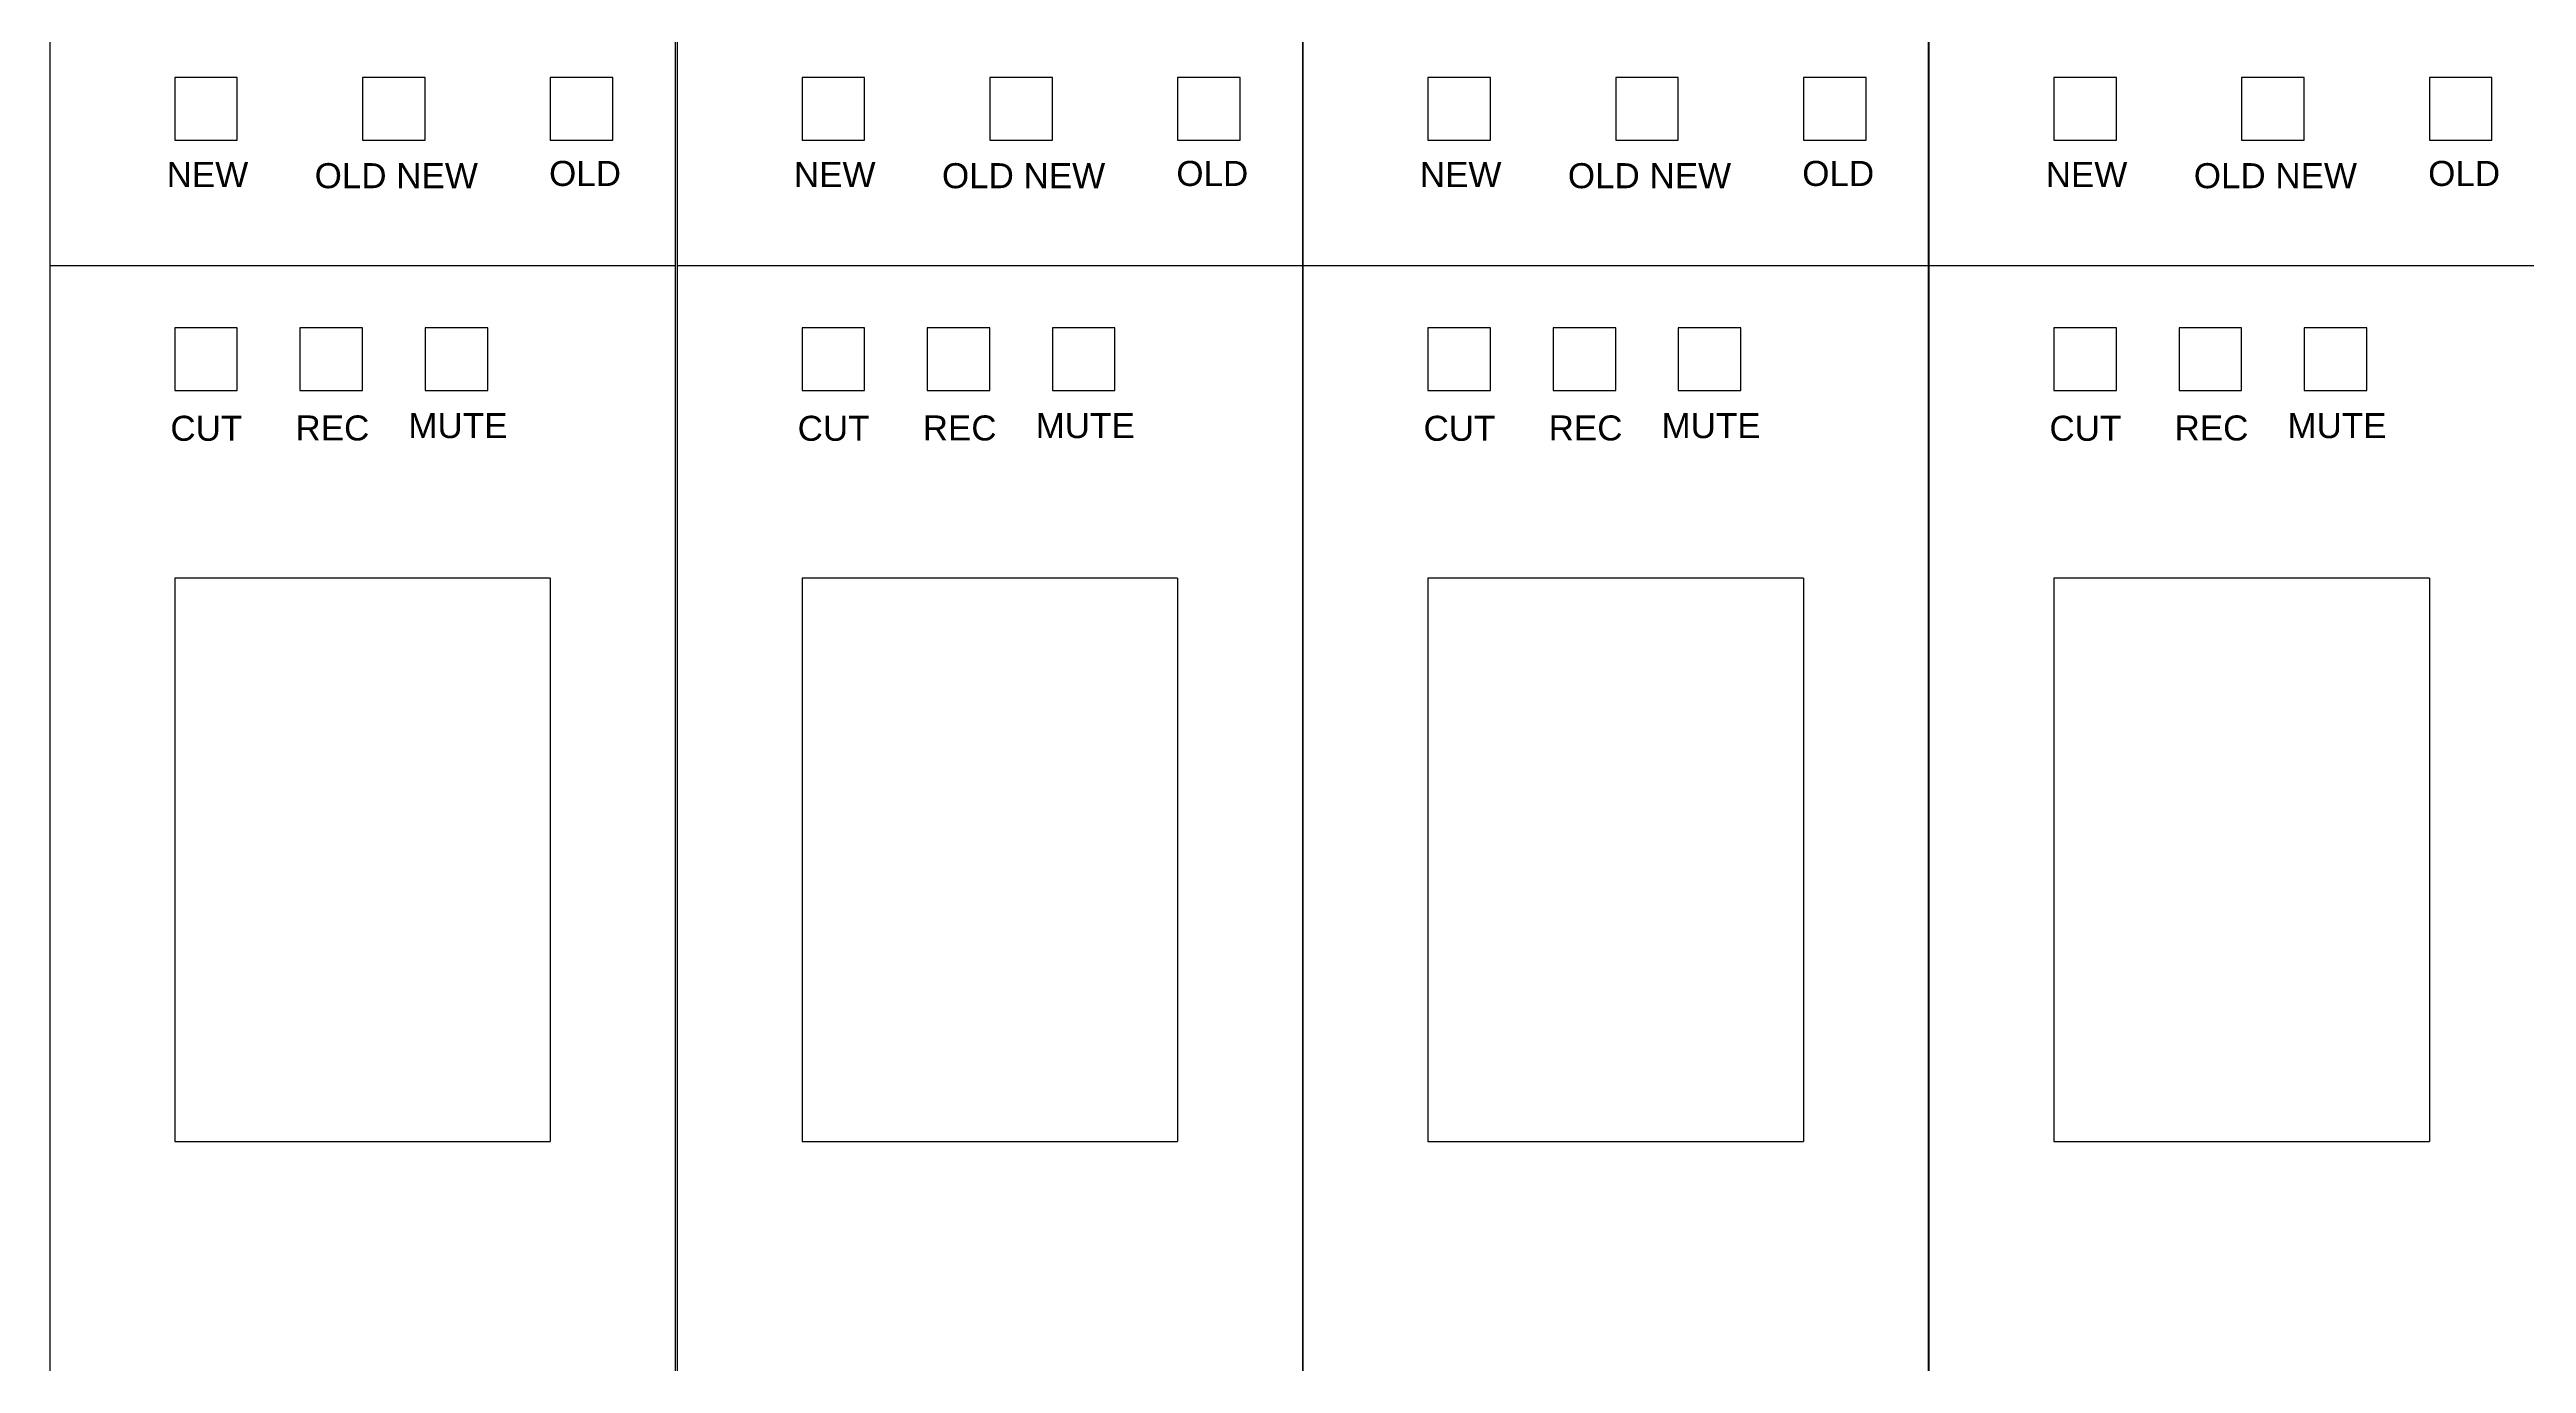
# Model space of a CAD drawing. Header units: inches. Extents: x 0 to 1600, y -1400 to 2600.
# Drawn here: x 0 to 395.7, y -1155.5 to -945.5 of the extents above; entities that cross this region are included whole.
import ezdxf

# ---------------------------------------------------------------- set-up
doc = ezdxf.new("R2010")
doc.units = ezdxf.units.IN
doc.header["$MEASUREMENT"] = 0
doc.layers.get('0').update_dxf_attribs({"lineweight": 25, "true_color": 0xffffff})
doc.styles.add('textstyle10', font='')
doc.styles.add('textstyle13', font='')
doc.styles.add('textstyle14', font='')
doc.styles.add('textstyle15', font='')
doc.styles.add('textstyle42', font='')
doc.styles.add('textstyle45', font='')
doc.styles.add('textstyle46', font='')
doc.styles.add('textstyle47', font='')
doc.styles.add('textstyle53', font='')
doc.styles.add('textstyle56', font='')
doc.styles.add('textstyle57', font='')
doc.styles.add('textstyle58', font='')
doc.styles.add('textstyle912', font='')
doc.styles.add('textstyle914', font='')
doc.styles.add('textstyle915', font='')
doc.styles.add('textstyle925', font='')
doc.styles.add('textstyle928', font='')
doc.styles.add('textstyle930', font='')
doc.styles.add('textstyle931', font='')
doc.styles.add('textstyle941', font='')
doc.styles.add('textstyle944', font='')
doc.styles.add('textstyle945', font='')
doc.styles.add('textstyle946', font='')
doc.styles.add('textstyle958', font='')
doc.styles.get('textstyle10').set_extended_font_data('Liberation Sans')
doc.styles.get('textstyle13').set_extended_font_data('Liberation Sans')
doc.styles.get('textstyle14').set_extended_font_data('Liberation Sans')
doc.styles.get('textstyle15').set_extended_font_data('Liberation Sans')
doc.styles.get('textstyle42').set_extended_font_data('Liberation Sans')
doc.styles.get('textstyle45').set_extended_font_data('Liberation Sans')
doc.styles.get('textstyle46').set_extended_font_data('Liberation Sans')
doc.styles.get('textstyle47').set_extended_font_data('Liberation Sans')
doc.styles.get('textstyle53').set_extended_font_data('Liberation Sans')
doc.styles.get('textstyle56').set_extended_font_data('Liberation Sans')
doc.styles.get('textstyle57').set_extended_font_data('Liberation Sans')
doc.styles.get('textstyle58').set_extended_font_data('Liberation Sans')
doc.styles.get('textstyle912').set_extended_font_data('Liberation Sans')
doc.styles.get('textstyle914').set_extended_font_data('Liberation Sans')
doc.styles.get('textstyle915').set_extended_font_data('Liberation Sans')
doc.styles.get('textstyle925').set_extended_font_data('Liberation Sans')
doc.styles.get('textstyle928').set_extended_font_data('Liberation Sans')
doc.styles.get('textstyle930').set_extended_font_data('Liberation Sans')
doc.styles.get('textstyle931').set_extended_font_data('Liberation Sans')
doc.styles.get('textstyle941').set_extended_font_data('Liberation Sans')
doc.styles.get('textstyle944').set_extended_font_data('Liberation Sans')
doc.styles.get('textstyle945').set_extended_font_data('Liberation Sans')
doc.styles.get('textstyle946').set_extended_font_data('Liberation Sans')
doc.styles.get('textstyle958').set_extended_font_data('Liberation Sans')

msp = doc.modelspace()

# ---------------------------------------------------------------- linework, layer by layer
for p, q in [((100, -1400), (100, 1200)), ((200.22, -1400), (200.22, 1200)), ((300.22, -1400), (300.22, 1200)), ((0.04, -941.03), (0.04, -1221.03)), ((100.26, -941.03), (100.26, -1221.03)), ((200.26, -941.03), (200.26, -1221.03)), ((300.26, -941.03), (300.26, -1221.03)), ((20, -950), (20, -960)), ((30, -950), (20, -950)), ((30, -960), (30, -950)), ((50, -950), (50, -960)), ((60, -950), (50, -950)), ((60, -960), (60, -950)), ((80, -950), (80, -960)), ((90, -950), (80, -950)), ((90, -960), (90, -950)), ((120.22, -950), (120.22, -960)), ((130.22, -950), (120.22, -950)), ((130.22, -960), (130.22, -950)), ((150.22, -950), (150.22, -960)), ((160.22, -950), (150.22, -950)), ((160.22, -960), (160.22, -950)), ((180.22, -950), (180.22, -960)), ((190.22, -950), (180.22, -950)), ((190.22, -960), (190.22, -950)), ((220.22, -950), (220.22, -960)), ((230.22, -950), (220.22, -950)), ((230.22, -960), (230.22, -950)), ((250.22, -950), (250.22, -960)), ((260.22, -950), (250.22, -950)), ((260.22, -960), (260.22, -950)), ((280.22, -950), (280.22, -960)), ((290.22, -950), (280.22, -950)), ((290.22, -960), (290.22, -950)), ((320.22, -950), (320.22, -960)), ((330.22, -950), (320.22, -950)), ((330.22, -960), (330.22, -950)), ((350.22, -950), (350.22, -960)), ((360.22, -950), (350.22, -950)), ((360.22, -960), (360.22, -950)), ((380.22, -950), (380.22, -960)), ((390.22, -950), (380.22, -950)), ((390.22, -960), (390.22, -950)), ((20, -960), (30, -960)), ((50, -960), (60, -960)), ((80, -960), (90, -960)), ((120.22, -960), (130.22, -960)), ((150.22, -960), (160.22, -960)), ((180.22, -960), (190.22, -960)), ((220.22, -960), (230.22, -960)), ((250.22, -960), (260.22, -960)), ((280.22, -960), (290.22, -960)), ((320.22, -960), (330.22, -960)), ((350.22, -960), (360.22, -960)), ((380.22, -960), (390.22, -960)), ((0, -980), (100, -980)), ((100.22, -980), (200.22, -980)), ((200.22, -980), (300.22, -980)), ((300.22, -980), (400.22, -980)), ((20, -990), (20, -1000)), ((30, -990), (20, -990)), ((30, -1000), (30, -990)), ((40, -990), (40, -1000)), ((50, -990), (40, -990)), ((50, -1000), (50, -990)), ((60, -990), (60, -1000)), ((70, -990), (60, -990)), ((70, -1000), (70, -990)), ((120.22, -990), (120.22, -1000)), ((130.22, -990), (120.22, -990)), ((130.22, -1000), (130.22, -990)), ((140.22, -990), (140.22, -1000)), ((150.22, -990), (140.22, -990)), ((150.22, -1000), (150.22, -990)), ((160.22, -990), (160.22, -1000)), ((170.22, -990), (160.22, -990)), ((170.22, -1000), (170.22, -990)), ((220.22, -990), (220.22, -1000)), ((230.22, -990), (220.22, -990)), ((230.22, -1000), (230.22, -990)), ((240.22, -990), (240.22, -1000)), ((250.22, -990), (240.22, -990)), ((250.22, -1000), (250.22, -990)), ((260.22, -990), (260.22, -1000)), ((270.22, -990), (260.22, -990)), ((270.22, -1000), (270.22, -990)), ((320.22, -990), (320.22, -1000)), ((330.22, -990), (320.22, -990)), ((330.22, -1000), (330.22, -990)), ((340.22, -990), (340.22, -1000)), ((350.22, -990), (340.22, -990)), ((350.22, -1000), (350.22, -990)), ((360.22, -990), (360.22, -1000)), ((370.22, -990), (360.22, -990)), ((370.22, -1000), (370.22, -990)), ((20, -1000), (30, -1000)), ((40, -1000), (50, -1000)), ((60, -1000), (70, -1000)), ((120.22, -1000), (130.22, -1000)), ((140.22, -1000), (150.22, -1000)), ((160.22, -1000), (170.22, -1000)), ((220.22, -1000), (230.22, -1000)), ((240.22, -1000), (250.22, -1000)), ((260.22, -1000), (270.22, -1000)), ((320.22, -1000), (330.22, -1000)), ((340.22, -1000), (350.22, -1000)), ((360.22, -1000), (370.22, -1000)), ((80, -1030), (20, -1030)), ((20, -1030), (20, -1120)), ((80, -1030), (80, -1120)), ((180.22, -1030), (120.22, -1030)), ((120.22, -1030), (120.22, -1120)), ((180.22, -1030), (180.22, -1120)), ((280.22, -1030), (220.22, -1030)), ((220.22, -1030), (220.22, -1120)), ((280.22, -1030), (280.22, -1120)), ((380.22, -1030), (320.22, -1030)), ((320.22, -1030), (320.22, -1120)), ((380.22, -1030), (380.22, -1120)), ((20, -1120), (80, -1120)), ((120.22, -1120), (180.22, -1120)), ((220.22, -1120), (280.22, -1120)), ((320.22, -1120), (380.22, -1120))]:
    msp.add_line(p, q)

# ---------------------------------------------------------------- texts
at = {"char_height": 1, "attachment_point": 1}
for s, insert, style in [('\\C7;\\H4;NEW', (18.71, -963.49), 'textstyle944'), ('\\C7;\\H4;OLD NEW', (42.36, -963.67), 'textstyle912'), ('\\C7;\\H4;OLD', (79.81, -963.31), 'textstyle928'), ('\\C7;\\H4;NEW', (118.93, -963.49), 'textstyle946'), ('\\C7;\\H4;OLD NEW', (142.58, -963.67), 'textstyle915'), ('\\C7;\\H4;OLD', (180.03, -963.31), 'textstyle931'), ('\\C7;\\H4;NEW', (218.93, -963.49), 'textstyle945'), ('\\C7;\\H4;OLD NEW', (242.58, -963.67), 'textstyle914'), ('\\C7;\\H4;OLD', (280.03, -963.31), 'textstyle930'), ('\\C7;\\H4;NEW', (318.93, -963.49), 'textstyle925'), ('\\C7;\\H4;OLD NEW', (342.58, -963.67), 'textstyle941'), ('\\C7;\\H4;OLD', (380.03, -963.31), 'textstyle958'), ('\\C7;\\H4;CUT', (19.31, -1004.03), 'textstyle13'), ('\\C7;\\H4;REC', (39.29, -1003.98), 'textstyle45'), ('\\C7;\\H4;MUTE', (57.33, -1003.6), 'textstyle56'), ('\\C7;\\H4;CUT', (119.52, -1004.03), 'textstyle15'), ('\\C7;\\H4;REC', (139.51, -1003.98), 'textstyle47'), ('\\C7;\\H4;MUTE', (157.55, -1003.6), 'textstyle58'), ('\\C7;\\H4;CUT', (219.52, -1004.03), 'textstyle14'), ('\\C7;\\H4;REC', (239.51, -1003.98), 'textstyle46'), ('\\C7;\\H4;MUTE', (257.55, -1003.6), 'textstyle57'), ('\\C7;\\H4;CUT', (319.52, -1004.03), 'textstyle10'), ('\\C7;\\H4;REC', (339.51, -1003.98), 'textstyle42'), ('\\C7;\\H4;MUTE', (357.55, -1003.6), 'textstyle53')]:
    msp.add_mtext(s, dxfattribs=dict(at, insert=insert, style=style))

doc.saveas('drawing.dxf')
